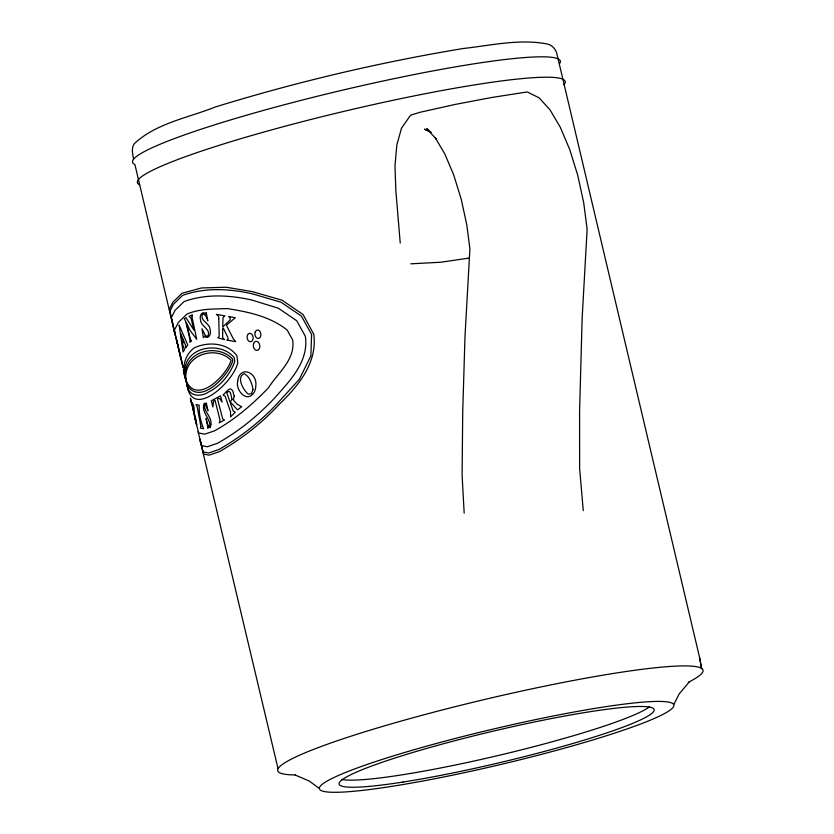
<?xml version="1.0" encoding="UTF-8"?>
<svg xmlns="http://www.w3.org/2000/svg" width="834" height="834" viewBox="0 0 834 834"><rect width="100%" height="100%" fill="white"/><g stroke="black" fill="none" stroke-linecap="round" stroke-linejoin="round"><path stroke-width="1.25" d="M674.039 704.104L679.22 693.836L689.103 682.139M169.896 311.259L173.503 304.202L182.594 295.403C204.956 287.282 229.36 288.668 252.275 293.797L281.11 302.273L301.439 316.107L311.593 334.434L310.863 355.982L299.323 379.293L278.024 402.718C260.813 421.264 240.932 436.995 219.008 449.443L208.677 452.998L203.142 451.934L202.62 450.131M469.375 258.029L440.873 262.23L410.787 263.825M295.236 775.036L309.32 781.072L318.567 787.942M430.198 131.699L424.402 129.176L431.303 132.345M428.634 130.083L426.737 128.676L436.078 138.882L435.369 137.933L444.866 154.05L453.696 174.911L461.181 199.055L466.769 224.742L469.896 248.855L464.997 336.582L462.734 411.235L462.099 475.046L464.173 513.139M178.205 346.965L176.558 339.657L181.27 359.527M278.024 768.594L200.337 441.342M185.513 378.271L185.304 377.302M193.373 410.755L193.05 409.265M195.51 420.096L195.302 419.137M200.327 441.217L203.663 454.103L209.115 455.156L219.509 451.58C241.641 438.997 261.782 423.182 279.129 404.407C298.363 386.027 317.681 362.613 313.74 334.184L303.076 314.512L282.08 300.219L252.473 291.66L226.295 287.24L201.505 287.949L182.083 293.266L172.94 302.117L169.375 309.091L171.085 316.722M195.656 420.711C198.523 433.117 194.906 413.184 193.676 412.048M181.687 361.372L181.478 360.413M183.647 370.557L183.47 369.566L183.574 370.369M185.513 378.573L185.211 377.041M194.572 416.979L198.659 432.961L204.83 434.149L214.599 430.792C234.865 419.596 252.473 404.427 268.517 387.747C277.93 372.673 295.413 359.965 292.703 340.043L287.188 330.076C270.206 316.451 248.292 311.864 227.265 308.59C213.556 309.122 199.941 308.559 187.004 314.053L178.403 322.372L174.379 330.233L180.498 357.442M198.033 431.595L201.661 445.648L207.405 446.753L217.549 443.261C238.91 431.22 258.05 415.686 274.876 397.755C290.044 380.512 309.049 361.529 305.338 336.29L296.716 320.736L278.316 308.205L251.764 300.011C229.496 295.048 205.779 293.651 184.053 301.585L175.13 310.217L171.377 317.546L177.048 342.826M199.743 438.83L200.806 443.24M187.4 385.391C200.441 406.012 228.38 375.769 232.728 360.82L232.477 358.901C217.299 342.837 183.616 351.072 185.304 376.457M187.9 387.529C189.798 396.911 201.922 396.755 208.375 392.126C220.864 385.923 230.132 374.341 234.75 361.476L234.239 357.63C219.478 339.824 181.979 347.298 184.814 374.435M185.388 378.083L184.981 376.082M178.361 347.236L177.246 342.722M186.555 381.826C197.783 404.521 226.838 375.3 231.07 360.278C216.048 344.765 183.73 354.596 185.909 379.011M183.824 371.005L184.314 373.048M186.722 382.556C190.256 422.598 234.542 381.211 237.784 362.456L236.898 355.732C227.536 342.743 207.875 341.231 194.124 347.966C183.918 355.586 181.082 370.077 186.482 381.482M177.486 343.796L183.094 367.502L180.863 357.671M192.081 405.136L190.381 398.193L191.539 403.051M700.8 663.979L701.592 668.701L699.789 658.36L556.778 53.407C555.663 48.987 552.181 45.411 547.813 44.108C519.895 38.552 491.56 45.349 463.756 48.445L461.671 48.768C378.938 62.519 297.123 81.857 216.955 106.481L214.974 107.127C187.9 117.907 156.114 123.192 134.253 143.719C131.157 148.358 132.585 154.019 133.607 159.065M179.373 351.448L180.759 357.338M184.721 374.998L185.461 378.271M184.314 373.34L184.721 375.29M185.659 378.177L187.212 384.776M192.477 406.804L192.748 407.951M195.344 419.012C192.779 413.351 196.24 406.784 191.299 401.821L196.178 422.661L195.636 420.284M184.45 373.83L183.73 370.744M184.856 375.654L183.49 369.973M184.45 374.132L183.574 370.067M184.856 375.352L185.096 376.707M175.338 335.591L170.605 314.72M174.139 330.452L174.744 333.089L134.889 164.486A219.801 21.83 -13.3 0 1 337.009 91.469A219.801 21.83 -13.3 0 1 560.041 63.05M699.789 658.36L700.57 663.093M583.268 510.7L579.62 468.406L579.578 411.35L582.153 318.035L587.136 229.235L583.685 202.662L577.743 175.338L569.768 149.63L560.344 127.341L550.117 109.994L539.171 97.859L527.224 91.938L491.32 97.557L455.572 104.354L420.023 112.288L411.235 114.967L409.932 116.093L401.498 128.196L396.838 144.97L394.993 165.674L395.837 190.538L400.237 243.101M139.705 184.877A219.801 21.83 -13.3 0 1 347.392 110.547A219.801 21.83 -13.3 0 1 563.899 84.839M295.382 774.942A218.518 21.705 -13.3 0 1 486.503 699.038A218.518 21.705 -13.3 0 1 688.352 682.264M649.634 706.711A161.838 16.075 -13.3 0 1 498.513 755.437A161.838 16.075 -13.3 0 1 341.784 779.456M191.841 316.357L196.73 339.302L189.933 330.222L186.347 322.685L190.308 339.167L191.622 341.054L189.766 342.274L189.912 339.323L185.68 321.236L184.251 318.932L186.107 317.723L193.947 330.149L191.09 318.379L189.005 316.315L192.466 314.845L191.841 316.357M210.908 424.298L210.314 427.675L208.187 426.779L207.895 428.311C204.903 407.18 205.539 426.289 210.022 426.33C210.335 418.418 200.942 412.017 204.101 403.51A8.006 2.106 78.3 0 1 205.685 404.136L206.207 404.615L206.279 402.916L207.989 410.755L205.8 405.439L204.455 404.907C203.976 412.038 211.94 416.729 210.908 424.298M206.29 312.479L205.977 314.137C202.037 309.946 199.18 316.159 200.535 319.703C200.4 326.396 211.294 329.117 207.937 335.956L206.54 336.175L205.258 335.247L201.964 328.742L203.381 337.707L204.309 336.217C208.625 340.178 211.45 333.673 210.116 330.003C210.533 323.258 199.451 321.038 202.568 314.262L203.287 313.98C208.594 316.065 208.688 328.846 206.29 312.479M234.187 396.129L233.384 400.111L237.179 404.25L241.683 406.721L237.544 409.88L231.154 402.885L230.549 403.489L233.207 411.047L235.271 412.184L230.611 416.906L230.538 411.787L225.086 396.16L223.022 395.024L228.725 389.415L230.82 388.905L232.728 390.823L234.187 396.129M218.769 318.838L219.196 336.488L217.757 337.78L224.534 339.657L222.626 337.562L222.668 328.732L223.314 328.106L227.901 337.52L227.911 339.24L226.806 340.063L235.678 341.638L233.322 338.854L226.41 325.25L235.344 317.702L228.693 316.524L230.048 317.66L230.205 319.787L222.709 326.97L223.064 317.347L224.94 315.857L216.454 314.345L218.675 316.534L218.769 318.838M237.7 381.128C235.313 389.832 246.468 403.333 253.692 392.981A11.363 8.038 82.4 0 0 255.819 385.704C257.633 372.423 239.692 364.771 237.7 381.128M253.004 389.395L251.482 393.7L248.209 394.117C243.403 390.031 235.907 377.27 244.195 373.705C249.731 376.488 251.972 383.63 253.004 389.395M213.452 401.383L212.92 406.982L211.315 400.727L220.52 395.858L222.136 402.113L219.957 398.767L218.873 398.329L217.476 398.975L222.73 418.991L224.544 420.002L219.175 422.838L220.082 420.305L215.016 400.278L213.452 401.383M232.008 399.132L230.153 402.342L226.827 392.751L228.078 391.594L229.465 391.584L230.424 392.783L232.008 399.132M200.89 426.476L200.421 428.176L203.652 428.739C200.587 421.629 198.732 412.84 199.232 405.178L196 404.615L197.158 406.533L200.89 426.476M179.164 325.26L183.063 351.969L184.533 349.78L182.469 343.785L184.033 341.46L185.471 345.036L185.617 348.153L187.754 344.963L179.164 325.26M183.584 340.387L182.239 342.388L180.79 333.569L183.584 340.387M186.138 380.982L188.182 389.697L186.138 380.982M247.417 335.341A4.233 2.992 82.4 0 0 250.325 341.763A4.233 2.992 82.4 0 0 252.639 335.539A4.233 2.992 82.4 0 0 247.417 335.341M391.292 786.441A182.114 18.087 -13.3 0 0 672.788 707.743A182.114 18.087 -13.3 0 0 425.809 746.388A182.114 18.087 -13.3 0 0 391.292 786.441M403.02 782.042A161.838 16.075 -13.3 0 0 653.178 712.09A161.838 16.075 -13.3 0 0 433.701 746.44A161.838 16.075 -13.3 0 0 403.02 782.042M253.63 343.472A4.577 3.242 82.4 0 0 256.778 350.416A4.577 3.242 82.4 0 0 259.28 343.691A4.577 3.242 82.4 0 0 253.63 343.472M255.204 332.047A4.233 2.992 82.4 0 0 258.102 338.458A4.233 2.992 82.4 0 0 260.416 332.245A4.233 2.992 82.4 0 0 255.204 332.047"/></g></svg>
